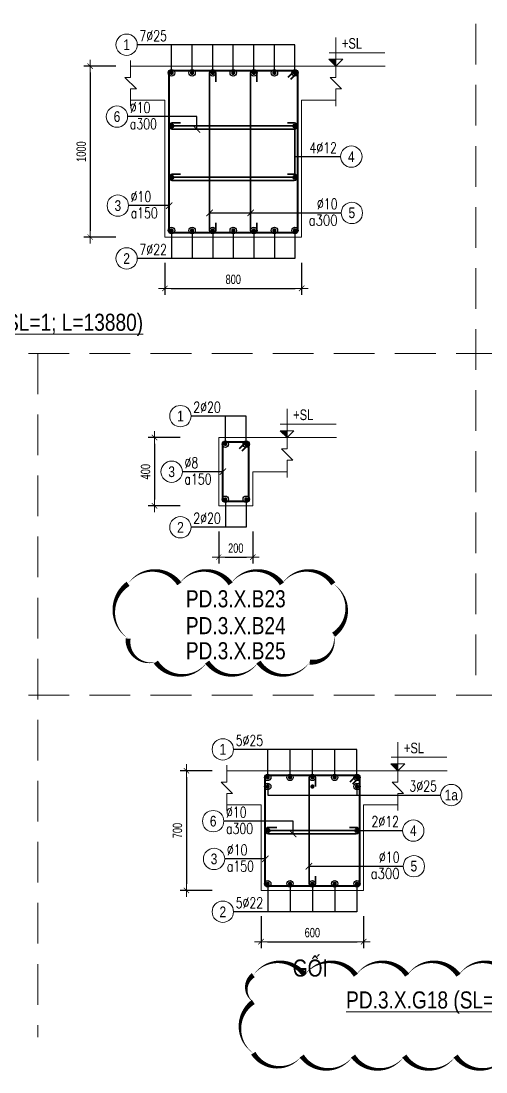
# Model space of a CAD drawing. Header units: millimetres. Extents: x 0 to 264070, y -218202 to 27271.
# Drawn here: x 235262 to 237981, y -201353 to -195204 of the extents above; entities that cross this region are included whole.
import ezdxf
from ezdxf.enums import TextEntityAlignment as Align

# ---------------------------------------------------------------- set-up
doc = ezdxf.new("R2010")
doc.units = ezdxf.units.MM
doc.header["$PDMODE"] = 3
doc.linetypes.add('HIDDEN2', pattern=[4.762499999999999, 3.175, -1.5875])
doc.layers.get('0').update_dxf_attribs({"lineweight": 20})
doc.layers.get('Defpoints').update_dxf_attribs({"color": 151, "lineweight": 9})
doc.layers.add('2020-08-14', color=6, linetype='Continuous', lineweight=20, plot=False)
doc.layers.add('2020-08-27', color=3, linetype='Continuous', lineweight=20, plot=False)
for name, color, linetype, lineweight in [('NDC_S_ANNO', 7, 'Continuous', 20), ('NDC_S_CONTINUOUS', 3, 'Continuous', 20), ('NDC_S_DIM', 1, 'Continuous', 15), ('NDC_S_HIDDEN', 8, 'HIDDEN2', 13), ('NDC_S_REBAR', 4, 'Continuous', 35), ('NDC_S_STIRRUP', 4, 'Continuous', 40), ('NDC_S_TEXT SYMBOL', 7, 'Continuous', 20), ('NDC_S_THIN LINE', 8, 'Continuous', 9), ('NDC_S_VN TEXT', 7, 'Continuous', 20)]:
    doc.layers.add(name, color=color, linetype=linetype, lineweight=lineweight)
doc.styles.add('ARIAL', font='arial.ttf', dxfattribs={"width": 0.8})
doc.styles.add('NDC_ANNO', font='', dxfattribs={"width": 0.8})
doc.styles.add('NDC_DIM', font='', dxfattribs={"width": 0.75})
doc.styles.add('NDC_EN TXT', font='romans.shx', dxfattribs={"width": 0.8})
doc.styles.get('NDC_ANNO').set_extended_font_data('Dotum')
doc.styles.get('NDC_DIM').set_extended_font_data('Dotum')
doc.dimstyles.new('NDC_dim_25', dxfattribs={"dimscale": 25, "dimtxt": 2.2, "dimasz": 1.5, "dimexe": 1.5, "dimexo": 2.5, "dimgap": 1, "dimtad": 1, "dimdec": 0, "dimzin": 0, "dimdsep": 46, "dimtxsty": 'NDC_DIM', "dimblk": 'DIMMARK', "dimcen": 0.09, "dimdle": 1.2, "dimclrd": 1, "dimclre": 1, "dimclrt": 3, "dimadec": 0, "dimazin": 0, "dimtfac": 1, "dimtdec": 0, "dimtix": 1, "dimtofl": 0, "dimtmove": 0, "dimatfit": 3, "dimfxl": 6, "dimfxlon": 1, "dimtolj": 1, "dimtzin": 0, "dimarcsym": 0})

# ---------------------------------------------------------------- blocks, each defined once
blk = doc.blocks.new('kata_block_TD')
at = {"color": 6, "linetype": 'ByBlock', "lineweight": -2, "style": 'ARIAL', "width": 0.8}
blk.add_attdef('SECTDET2', text='', height=5, dxfattribs=at).set_placement((0, 7.970649532882817), align=Align.CENTER)
at = {"color": 0, "linetype": 'ByBlock', "lineweight": -2, "style": 'ARIAL', "width": 0.8}
blk.add_attdef('SECTDET1', text='', height=5, dxfattribs=at).set_placement((0, 1.470649532882817), align=Align.CENTER)
at = {"color": 3, "lineweight": 25, "style": 'ARIAL', "width": 0.8}
blk.add_attdef('SSCALE', text='', height=2.5, dxfattribs=at).set_placement((0, -3.998868953555331), align=Align.CENTER)
blk = doc.blocks.new('DIMMARK')
at = {"layer": 'NDC_S_DIM', "color": 1}
blk.add_line((-1.5, 0), (1, 0), dxfattribs=at)
at = {"layer": 'NDC_S_DIM', "color": 2, "const_width": 0.1}
blk.add_lwpolyline([(-0.4242640687119285, -0.4242640687119285), (0.4242640687119285, 0.4242640687119285)], dxfattribs=at)
blk = doc.blocks.new('kata_block_THEP')
at = {"layer": 'NDC_S_REBAR', "color": 0}
for p, q in [((-0.5, 0), (0.5, 0)), ((-0.3535533905960619, 0.353553390592424), (0.3535533905960619, -0.353553390592424)), ((0.3535533905960619, 0.353553390592424), (-0.3535533905960619, -0.353553390592424)), ((0, 0.5), (0, -0.5))]:
    blk.add_line(p, q, dxfattribs=at)
at = {"layer": 'NDC_S_REBAR', "color": 0, "const_width": 0.08333333333333334}
blk.add_lwpolyline([(-0.5, -1.818989403545856e-12, 1), (0.5000000000145519, -1.818989403545856e-12, 1), (-0.5, -1.818989403545856e-12, 1)], format="xyb", dxfattribs=at)
blk = doc.blocks.new('*D635')
at = {"layer": 'Defpoints', "color": 0, "transparency": 16777216}
for p in [(236173.0896808812, -195468.3574197149), (235667.0896808812, -196468.3574197149), (236173.0896808812, -196468.3574197149)]:
    blk.add_point(p, dxfattribs=at)
at = {"layer": 'NDC_S_DIM', "color": 1, "lineweight": -2, "transparency": 16777216}
for p, q in [((235817.0896808812, -195468.3574197149), (235629.5896808812, -195468.3574197149)), ((235667.0896808812, -195505.8574197149), (235667.0896808812, -196430.8574197149)), ((235817.0896808812, -196468.3574197149), (235629.5896808812, -196468.3574197149))]:
    blk.add_line(p, q, dxfattribs=at)
at = {"layer": 'NDC_S_DIM', "color": 1, "lineweight": -2, "transparency": 16777216, "xscale": 37.5, "yscale": 37.5, "zscale": 37.5}
for p, rotation in [((235667.0896808812, -195468.3574197149), 90), ((235667.0896808812, -196468.3574197149), 270)]:
    blk.add_blockref('DIMMARK', p, dxfattribs=dict(at, rotation=rotation))
at = {"layer": 'NDC_S_DIM', "color": 3, "transparency": 16777216, "insert": (235614.5896808813, -195968.3574197148), "char_height": 55.00000000000001, "attachment_point": 5, "rotation": 90, "style": 'NDC_DIM'}
blk.add_mtext('\\A1;1000', dxfattribs=at)
blk = doc.blocks.new('*D636')
at = {"layer": 'Defpoints', "color": 0, "transparency": 16777216}
for p in [(236103.4165563369, -196468.3574197149), (236903.4165563369, -196468.3574197149), (236903.4165563369, -196768.3574197149)]:
    blk.add_point(p, dxfattribs=at)
at = {"layer": 'NDC_S_DIM', "color": 1, "lineweight": -2, "transparency": 16777216}
for p, q in [((236103.4165563369, -196618.3574197149), (236103.4165563369, -196805.8574197149)), ((236903.4165563369, -196618.3574197149), (236903.4165563369, -196805.8574197149)), ((236140.9165563369, -196768.3574197149), (236865.9165563369, -196768.3574197149))]:
    blk.add_line(p, q, dxfattribs=at)
at = {"layer": 'NDC_S_DIM', "color": 1, "lineweight": -2, "transparency": 16777216, "xscale": 37.5, "yscale": 37.5, "zscale": 37.5, "rotation": 180}
blk.add_blockref('DIMMARK', (236103.4165563369, -196768.3574197149), dxfattribs=at)
at = {"layer": 'NDC_S_DIM', "color": 1, "lineweight": -2, "transparency": 16777216, "xscale": 37.5, "yscale": 37.5, "zscale": 37.5}
blk.add_blockref('DIMMARK', (236903.4165563369, -196768.3574197149), dxfattribs=at)
at = {"layer": 'NDC_S_DIM', "color": 3, "transparency": 16777216, "insert": (236503.4165563369, -196715.8574197149), "char_height": 55.00000000000001, "attachment_point": 5, "style": 'NDC_DIM'}
blk.add_mtext('\\A1;800', dxfattribs=at)
blk = doc.blocks.new('kata_block_CT')
at = {"layer": 'NDC_S_ANNO'}
blk.add_hatch(color=3, dxfattribs=at).paths.add_polyline_path([(0, 1.596954857557648), (-1.612010908633238, 1.596954857557648), (0, 0)])
at = {"layer": 'NDC_S_ANNO', "ltscale": 50}
h = blk.add_hatch(dxfattribs=at)
h.set_pattern_fill('ANSI31', color=256, scale=1.406250541793835, style=0)
h.set_pattern_definition([(45.00000000000001, (0, 5.456968210637569e-12), (-3.157122508925224, 3.157122508925225), [])])
h.paths.add_polyline_path([(0, 1.596954857557648), (0, 0), (1.612010908924276, 1.596954857557648)])
for p, q in [((-1.592704896858777, 3.140833880479477), (11.46947077315417, 3.140833880479477)), ((11.56125648126181, 5.456968210637569e-12), (-1.63869572513795, 5.456968210637569e-12))]:
    blk.add_line(p, q, dxfattribs=at)
for points in [[(0, 6.69495074864426), (0, 0)], [(0, 0), (-1.612010908924276, 1.596954857557648), (0, 1.596954857557648)], [(0, 0), (1.612010908924276, 1.596954857557648), (0, 1.596954857557648)]]:
    blk.add_lwpolyline(points, dxfattribs=at)
at = {"layer": 'NDC_S_ANNO', "color": 8, "ltscale": 50}
blk.add_lwpolyline([(0, 0), (-1.612010908633238, 1.596954857557648), (0, 1.596954857557648)], dxfattribs=at)
at = {"layer": 'NDC_S_TEXT SYMBOL', "color": 3, "style": 'NDC_ANNO', "width": 0.8}
blk.add_attdef('CT', (1.409564409346785, 4.068271311703938), '', height=2.5, dxfattribs=at)
blk = doc.blocks.new('*U241')
blk.add_circle((-2.5, 0), 2.5)
at = {"layer": 'NDC_S_VN TEXT', "color": 3, "style": 'NDC_EN TXT', "width": 0.75}
for tag, p in [('DK1', (0.5, 0.8455043070534884)), ('KC1', (0.5, -2.972544307831413))]:
    blk.add_attdef(tag, p, '', height=2.5, dxfattribs=at)
at = {"layer": 'NDC_S_VN TEXT', "color": 7, "style": 'ARIAL', "width": 0.8}
blk.add_attdef('SH2', text='', height=2.5, dxfattribs=at).set_placement((-2.5, 0), align=Align.MIDDLE)
blk = doc.blocks.new('*U321')
blk.add_circle((2.5, 0), 2.5)
at = {"layer": 'NDC_S_VN TEXT', "color": 3, "style": 'NDC_EN TXT'}
for tag, width, p in [('DK2', 0.75, (-0.85, 0.8455043070534884)), ('KC2', 0.8, (-0.85, -2.972544307831413))]:
    blk.add_attdef(tag, text='', height=2.5, dxfattribs=dict(at, width=width)).set_placement(p, align=Align.RIGHT)
at = {"layer": 'NDC_S_VN TEXT', "color": 7, "style": 'ARIAL', "width": 0.8}
blk.add_attdef('SH3', text='', height=2.5, dxfattribs=at).set_placement((2.5, 0), align=Align.MIDDLE)
blk = doc.blocks.new('*U239')
blk.add_circle((2.5, 0), 2.5)
at = {"layer": 'NDC_S_VN TEXT', "color": 3, "style": 'NDC_EN TXT', "width": 0.75}
blk.add_attdef('DK2', text='', height=2.5, dxfattribs=at).set_placement((-0.85, 0.8455043070534884), align=Align.RIGHT)
at = {"layer": 'NDC_S_VN TEXT', "color": 7, "style": 'ARIAL', "width": 0.8}
blk.add_attdef('SH3', text='', height=2.5, dxfattribs=at).set_placement((2.5, 0), align=Align.MIDDLE)
blk = doc.blocks.new('*U240')
blk.add_circle((-2.5, 0), 2.5)
at = {"layer": 'NDC_S_VN TEXT', "color": 3, "style": 'NDC_EN TXT', "width": 0.75}
blk.add_attdef('DK1', (0.5, 0.8455043070534884), '', height=2.5, dxfattribs=at)
at = {"layer": 'NDC_S_VN TEXT', "color": 7, "style": 'ARIAL', "width": 0.8}
blk.add_attdef('SH2', text='', height=2.5, dxfattribs=at).set_placement((-2.5, 0), align=Align.MIDDLE)
blk = doc.blocks.new('*D661')
at = {"layer": 'Defpoints', "color": 0, "transparency": 16777216}
for p in [(236665.9423476514, -200290.2311353974), (237265.9423476514, -200290.2311353974), (237265.9423476514, -200590.2311353974)]:
    blk.add_point(p, dxfattribs=at)
at = {"layer": 'NDC_S_DIM', "color": 1, "lineweight": -2, "transparency": 16777216}
for p, q in [((236665.9423476514, -200440.2311353974), (236665.9423476514, -200627.7311353974)), ((237265.9423476514, -200440.2311353974), (237265.9423476514, -200627.7311353974)), ((236703.4423476514, -200590.2311353974), (237228.4423476514, -200590.2311353974))]:
    blk.add_line(p, q, dxfattribs=at)
at = {"layer": 'NDC_S_DIM', "color": 1, "lineweight": -2, "transparency": 16777216, "xscale": 37.5, "yscale": 37.5, "zscale": 37.5, "rotation": 180}
blk.add_blockref('DIMMARK', (236665.9423476514, -200590.2311353974), dxfattribs=at)
at = {"layer": 'NDC_S_DIM', "color": 1, "lineweight": -2, "transparency": 16777216, "xscale": 37.5, "yscale": 37.5, "zscale": 37.5}
blk.add_blockref('DIMMARK', (237265.9423476514, -200590.2311353974), dxfattribs=at)
at = {"layer": 'NDC_S_DIM', "color": 3, "transparency": 16777216, "insert": (236965.9423476514, -200537.7311353974), "char_height": 55.00000000000001, "attachment_point": 5, "style": 'NDC_DIM'}
blk.add_mtext('\\A1;600', dxfattribs=at)
blk = doc.blocks.new('*D662')
at = {"layer": 'Defpoints', "color": 0, "transparency": 16777216}
for p in [(236735.6154721957, -199590.2311353974), (236229.6154721957, -200290.2311353974), (236735.6154721957, -200290.2311353974)]:
    blk.add_point(p, dxfattribs=at)
at = {"layer": 'NDC_S_DIM', "color": 1, "lineweight": -2, "transparency": 16777216}
for p, q in [((236379.6154721957, -199590.2311353974), (236192.1154721957, -199590.2311353974)), ((236229.6154721957, -199627.7311353974), (236229.6154721957, -200252.7311353974)), ((236379.6154721957, -200290.2311353974), (236192.1154721957, -200290.2311353974))]:
    blk.add_line(p, q, dxfattribs=at)
at = {"layer": 'NDC_S_DIM', "color": 1, "lineweight": -2, "transparency": 16777216, "xscale": 37.5, "yscale": 37.5, "zscale": 37.5}
for p, rotation in [((236229.6154721957, -199590.2311353974), 90), ((236229.6154721957, -200290.2311353974), 270)]:
    blk.add_blockref('DIMMARK', p, dxfattribs=dict(at, rotation=rotation))
at = {"layer": 'NDC_S_DIM', "color": 3, "transparency": 16777216, "insert": (236177.1154721958, -199940.2311353973), "char_height": 55.00000000000001, "attachment_point": 5, "rotation": 90, "style": 'NDC_DIM'}
blk.add_mtext('\\A1;700', dxfattribs=at)
blk = doc.blocks.new('*D968')
at = {"layer": 'Defpoints', "color": 0, "transparency": 16777216}
for p in [(236418.1418641191, -198040.8754247674), (236618.1418641191, -198040.8754247674), (236618.1418641191, -198340.8754247674)]:
    blk.add_point(p, dxfattribs=at)
at = {"layer": 'NDC_S_DIM', "color": 1, "lineweight": -2, "transparency": 16777216}
for p, q in [((236418.1418641191, -198190.8754247674), (236418.1418641191, -198378.3754247674)), ((236618.1418641191, -198190.8754247674), (236618.1418641191, -198378.3754247674)), ((236455.6418641191, -198340.8754247674), (236580.6418641191, -198340.8754247674))]:
    blk.add_line(p, q, dxfattribs=at)
at = {"layer": 'NDC_S_DIM', "color": 1, "lineweight": -2, "transparency": 16777216, "xscale": 37.5, "yscale": 37.5, "zscale": 37.5, "rotation": 180}
blk.add_blockref('DIMMARK', (236418.1418641191, -198340.8754247674), dxfattribs=at)
at = {"layer": 'NDC_S_DIM', "color": 1, "lineweight": -2, "transparency": 16777216, "xscale": 37.5, "yscale": 37.5, "zscale": 37.5}
blk.add_blockref('DIMMARK', (236618.1418641191, -198340.8754247674), dxfattribs=at)
at = {"layer": 'NDC_S_DIM', "color": 3, "transparency": 16777216, "insert": (236518.1418641191, -198288.3754247674), "char_height": 55.00000000000001, "attachment_point": 5, "style": 'NDC_DIM'}
blk.add_mtext('\\A1;200', dxfattribs=at)
blk = doc.blocks.new('*D969')
at = {"layer": 'Defpoints', "color": 0, "transparency": 16777216}
for p in [(236418.1418641191, -197640.8754247674), (236043.1418641191, -198040.8754247674), (236418.1418641191, -198040.8754247674)]:
    blk.add_point(p, dxfattribs=at)
at = {"layer": 'NDC_S_DIM', "color": 1, "lineweight": -2, "transparency": 16777216}
for p, q in [((236193.1418641191, -197640.8754247674), (236005.6418641191, -197640.8754247674)), ((236043.1418641191, -197678.3754247674), (236043.1418641191, -198003.3754247674)), ((236193.1418641191, -198040.8754247674), (236005.6418641191, -198040.8754247674))]:
    blk.add_line(p, q, dxfattribs=at)
at = {"layer": 'NDC_S_DIM', "color": 1, "lineweight": -2, "transparency": 16777216, "xscale": 37.5, "yscale": 37.5, "zscale": 37.5}
for p, rotation in [((236043.1418641191, -197640.8754247674), 90), ((236043.1418641191, -198040.8754247674), 270)]:
    blk.add_blockref('DIMMARK', p, dxfattribs=dict(at, rotation=rotation))
at = {"layer": 'NDC_S_DIM', "color": 3, "transparency": 16777216, "insert": (235990.6418641192, -197840.8754247673), "char_height": 55.00000000000001, "attachment_point": 5, "rotation": 90, "style": 'NDC_DIM'}
blk.add_mtext('\\A1;400', dxfattribs=at)

msp = doc.modelspace()

# ---------------------------------------------------------------- linework, layer by layer
at = {"layer": '2020-08-14'}
msp.add_lwpolyline([(235888.2350944271, -198496.648824708, 0, 30, -0.52056705), (236188.2350944271, -198496.648824708, 0, 30, -0.52056705), (236488.2350944271, -198496.648824708, 0, 30, -0.52056705), (236788.2350944271, -198496.648824708, 0, 30, -0.52056705), (237088.2350944271, -198496.648824708, 0, 30, -0.52056705), (237090.4810015811, -198794.4029175541, 0, 30, -0.52056705), (236950.6502658336, -198954.5721818066, 0, 30, -0.52056705), (236650.6502658336, -198954.5721818066, 0, 30, -0.52056705), (236350.6502658336, -198954.5721818066, 0, 30, -0.52056705), (236050.6502658336, -198954.5721818066, 0, 30, -0.52056705), (235888.2350944271, -198816.9873532131, 0, 30, -0.52056705)], format="xyseb", close=True, dxfattribs=at)
at = {"layer": '2020-08-27'}
msp.add_lwpolyline([(236620.5625869436, -200786.4046485273, 0, 30, -0.52056705), (236920.5625869436, -200786.4046485273, 0, 30, -0.52056705), (237220.5625869436, -200786.4046485273, 0, 30, -0.52056705), (237520.5625869436, -200786.4046485273, 0, 30, -0.52056705), (237820.5625869436, -200786.4046485273, 0, 30, -0.52056705), (238120.5625869436, -200786.4046485273, 0, 30, -0.52056705), (238420.5625869436, -200786.4046485273, 0, 30, -0.52056705), (238720.5625869436, -200786.4046485273, 0, 30, -0.52056705), (239020.5625869436, -200786.4046485273, 0, 30, -0.52056705), (239075.6698845988, -201031.2973508721, 0, 30, -0.52056705), (239003.8167346275, -201259.4442009008, 0, 30, -0.52056705), (238703.8167346275, -201259.4442009008, 0, 30, -0.52056705), (238403.8167346275, -201259.4442009008, 0, 30, -0.52056705), (238103.8167346275, -201259.4442009008, 0, 30, -0.52056705), (237803.8167346275, -201259.4442009008, 0, 30, -0.52056705), (237503.8167346275, -201259.4442009008, 0, 30, -0.52056705), (237203.8167346275, -201259.4442009008, 0, 30, -0.52056705), (236903.8167346275, -201259.4442009008, 0, 30, -0.52056705), (236620.5625869436, -201242.6983485847, 0, 30, -0.52056705), (236620.5625869436, -200942.6983485847, 0, 30, -0.52056705)], format="xyseb", close=True, dxfattribs=at)
at = {"layer": 'NDC_S_CONTINUOUS'}
for points in [[(235903.4165563369, -195468.3574197149), (236103.4165563369, -195468.3574197149), (236103.4165563369, -195468.3574197149), (236903.4165563369, -195468.3574197149), (236903.4165563369, -195468.3574197149), (237103.4165563369, -195468.3574197149)], [(235903.4165563369, -195668.3574197149), (236103.4165563369, -195668.3574197149), (236103.4165563369, -196468.3574197149), (236903.4165563369, -196468.3574197149), (236903.4165563369, -195668.3574197149), (237103.4165563369, -195668.3574197149)], [(236418.1418641191, -198040.8754247674), (236418.1418641191, -198040.8754247674), (236418.1418641191, -197640.8754247674), (236618.1418641191, -197640.8754247674), (236618.1418641191, -197640.8754247674), (236818.1418641191, -197640.8754247674)], [(236418.1418641191, -198040.8754247674), (236418.1418641191, -198040.8754247674), (236418.1418641191, -198040.8754247674), (236618.1418641191, -198040.8754247674), (236618.1418641191, -197840.8754247674), (236818.1418641191, -197840.8754247674)], [(236465.9423476514, -199590.2311353974), (236665.9423476514, -199590.2311353974), (236665.9423476514, -199590.2311353974), (237265.9423476514, -199590.2311353974), (237265.9423476514, -199590.2311353974), (237465.9423476514, -199590.2311353974)], [(236465.9423476514, -199790.2311353974), (236665.9423476514, -199790.2311353974), (236665.9423476514, -200290.2311353974), (237265.9423476514, -200290.2311353974), (237265.9423476514, -199790.2311353974), (237465.9423476514, -199790.2311353974)]]:
    msp.add_lwpolyline(points, dxfattribs=at)
at = {"layer": 'NDC_S_DIM'}
for centre in [(236704.9423476514, -199682.7311353974), (237226.9423476514, -199682.7311353974)]:
    msp.add_circle(centre, 18.82654195789014, dxfattribs=at)
at = {"layer": 'NDC_S_HIDDEN', "ltscale": 75}
for p, q in [((237921.9401738237, -189149.0592886446), (237921.9401738237, -199149.0592886332)), ((243044.9620485608, -197149.0592886354), (225114.3854869809, -197149.0592886354)), ((235360.4292364552, -197149.0592886355), (235360.4292364551, -201149.0592886307)), ((243044.9620485608, -199149.0592886331), (225114.3854869809, -199149.0592886331))]:
    msp.add_line(p, q, dxfattribs=at)
at = {"layer": 'NDC_S_REBAR'}
for points in [[(236401.3822194771, -195560.7021096482), (236401.3822194771, -195511.7889398383, 0.9999999999999999), (236364.518219477, -195511.7889398383), (236364.518219477, -196424.9254197148, 0.9999999999999999), (236401.3822194771, -196424.9254197148), (236401.3822194771, -196385.668528706, -0.414213562)], [(236642.0488861438, -195560.7021096482), (236642.0488861438, -195511.7889398383, 0.9999999999999999), (236605.1848861438, -195511.7889398383), (236605.1848861438, -196424.9254197148, 0.9999999999999999), (236642.0488861438, -196424.9254197148), (236642.0488861438, -196385.668528706, -0.414213562)], [(236195.7617261468, -195799.9254197149), (236146.8485563369, -195799.9254197149, 0.9999999999999999), (236146.8485563369, -195836.7894197149), (236859.9845563369, -195836.7894197149, 0.9999999999999999), (236859.9845563369, -195799.9254197149), (236820.7276653281, -195799.9254197149, -0.414213562)], [(236195.7617261468, -196099.9254197149), (236146.8485563369, -196099.9254197149, 0.9999999999999999), (236146.8485563369, -196136.7894197149), (236859.9845563369, -196136.7894197149, 0.9999999999999999), (236859.9845563369, -196099.9254197149), (236820.7276653281, -196099.9254197149, -0.414213562)], [(236984.3123897455, -199682.5758253307), (236984.3123897455, -199633.6626555208, 0.9999999999999999), (236947.4483897455, -199633.6626555208), (236947.4483897455, -200246.7991353973, 0.9999999999999999), (236984.3123897455, -200246.7991353973), (236984.3123897455, -200207.5422443885, -0.414213562)], [(236758.2875174613, -199921.7991353974), (236709.3743476514, -199921.7991353974, 0.9999999999999999), (236709.3743476514, -199958.6631353974), (237222.5103476514, -199958.6631353974, 0.9999999999999999), (237222.5103476514, -199921.7991353974), (237183.2534566426, -199921.7991353974, -0.414213562)]]:
    msp.add_lwpolyline(points, format="xyb", dxfattribs=at)
at = {"layer": 'NDC_S_STIRRUP'}
for points in [[(236824.4165563369, -195533.3574197149), (236864.4165563369, -195493.3574197149, -0.414213562), (236878.4165563369, -195507.3574197149), (236878.4165563369, -196429.3574197149, -0.414213562), (236864.4165563369, -196443.3574197149), (236142.4165563369, -196443.3574197149, -0.414213562), (236128.4165563369, -196429.3574197149), (236128.4165563369, -195507.3574197149, -0.414213562), (236142.4165563369, -195493.3574197149), (236864.4165563369, -195493.3574197149, -0.414213562), (236878.4165563369, -195507.3574197149), (236838.4165563369, -195547.3574197149)], [(236539.1418641191, -197705.8754247674), (236579.1418641191, -197665.8754247674, -0.414213562), (236593.1418641191, -197679.8754247674), (236593.1418641191, -198001.8754247674, -0.414213562), (236579.1418641191, -198015.8754247674), (236457.1418641191, -198015.8754247674, -0.414213562), (236443.1418641191, -198001.8754247674), (236443.1418641191, -197679.8754247674, -0.414213562), (236457.1418641191, -197665.8754247674), (236579.1418641191, -197665.8754247674, -0.414213562), (236593.1418641191, -197679.8754247674), (236553.1418641191, -197719.8754247674)], [(237186.9423476514, -199655.2311353974), (237226.9423476514, -199615.2311353974, -0.414213562), (237240.9423476514, -199629.2311353974), (237240.9423476514, -200251.2311353974, -0.414213562), (237226.9423476514, -200265.2311353974), (236704.9423476514, -200265.2311353974, -0.414213562), (236690.9423476514, -200251.2311353974), (236690.9423476514, -199629.2311353974, -0.414213562), (236704.9423476514, -199615.2311353974), (237226.9423476514, -199615.2311353974, -0.414213562), (237240.9423476514, -199629.2311353974), (237200.9423476514, -199669.2311353974)]]:
    msp.add_lwpolyline(points, format="xyb", dxfattribs=at)
at = {"layer": 'NDC_S_THIN LINE'}
for points in [[(235903.4165563369, -195701.6907530482), (235903.4165563369, -195601.6907530482), (235936.7498896703, -195601.6907530482), (235870.0832230036, -195535.0240863815), (235903.4165563369, -195535.0240863815), (235903.4165563369, -195435.0240863815)], [(237103.4165563369, -195701.6907530482), (237103.4165563369, -195601.6907530482), (237136.7498896703, -195601.6907530482), (237070.0832230036, -195535.0240863815), (237103.4165563369, -195535.0240863815), (237103.4165563369, -195435.0240863815)], [(236818.1418641191, -197874.2087581008), (236818.1418641191, -197774.2087581008), (236851.4751974525, -197774.2087581008), (236784.8085307858, -197707.5420914341), (236818.1418641191, -197707.5420914341), (236818.1418641191, -197607.5420914341)], [(236465.9423476514, -199823.5644687307), (236465.9423476514, -199723.5644687307), (236499.2756809847, -199723.5644687307), (236432.6090143181, -199656.897802064), (236465.9423476514, -199656.897802064), (236465.9423476514, -199556.897802064)], [(237465.9423476514, -199823.5644687307), (237465.9423476514, -199723.5644687307), (237499.2756809847, -199723.5644687307), (237432.6090143181, -199656.897802064), (237465.9423476514, -199656.897802064), (237465.9423476514, -199556.897802064)]]:
    msp.add_lwpolyline(points, dxfattribs=at)

# ---------------------------------------------------------------- block references
at = {"layer": 'NDC_S_REBAR'}
for p, xscale, yscale, zscale in [((236142.4165563369, -195507.3574197149), 22, 22, 22), ((236262.7498896704, -195507.3574197149), 22, 22, 22), ((236383.0832230037, -195507.3574197149), 22, 22, 22), ((236503.416556337, -195507.3574197149), 22, 22, 22), ((236623.7498896703, -195507.3574197149), 22, 22, 22), ((236744.0832230036, -195507.3574197149), 22, 22, 22), ((236864.4165563369, -195507.3574197149), 22, 22, 22), ((236142.4165563369, -195818.3574197149), 22, 22, 22), ((236864.4165563369, -195818.3574197149), 22, 22, 22), ((236142.4165563369, -196118.3574197149), 22, 22, 22), ((236864.4165563369, -196118.3574197149), 22, 22, 22), ((236142.4165563369, -196429.3574197149), 22, 22, 22), ((236262.7498896704, -196429.3574197149), 22, 22, 22), ((236383.0832230037, -196429.3574197149), 22, 22, 22), ((236503.416556337, -196429.3574197149), 22, 22, 22), ((236623.7498896703, -196429.3574197149), 22, 22, 22), ((236744.0832230036, -196429.3574197149), 22, 22, 22), ((236864.4165563369, -196429.3574197149), 22, 22, 22), ((236457.1418641191, -197679.8754247674), 20, 20, 20), ((236579.1418641191, -197679.8754247674), 20, 20, 20), ((236457.1418641191, -198001.8754247674), 20, 20, 20), ((236579.1418641191, -198001.8754247674), 20, 20, 20), ((236835.4423476514, -199629.2311353974), 22, 22, 22), ((236965.9423476514, -199629.2311353974), 22, 22, 22), ((237096.4423476514, -199629.2311353974), 22, 22, 22), ((237226.9423476514, -199629.2311353974), 22, 22, 22), ((236965.9423476514, -199682.7311353974), 22, 22, 22), ((237226.9423476514, -199682.7311353974), 22, 22, 22), ((237226.9423476514, -199940.2311353974), 22, 22, 22), ((236835.4423476514, -200251.2311353974), 22, 22, 22), ((236965.9423476514, -200251.2311353974), 22, 22, 22), ((237096.4423476514, -200251.2311353974), 22, 22, 22), ((237226.9423476514, -200251.2311353974), 22, 22, 22)]:
    msp.add_blockref('kata_block_THEP', p, dxfattribs=dict(at, xscale=xscale, yscale=yscale, zscale=zscale))
at = {"layer": 'NDC_S_REBAR', "color": 3, "xscale": 22, "yscale": 22, "zscale": 22}
for p in [(236704.9423476514, -199629.2311353974), (236704.9423476514, -199682.7311353974), (236704.9423476514, -199940.2311353974), (236704.9423476514, -200251.2311353974)]:
    msp.add_blockref('kata_block_THEP', p, dxfattribs=at)
at = {"layer": 'NDC_S_THIN LINE', "xscale": 25, "yscale": 25, "zscale": 25}
for name, p, values in [('*U240', (235942.4165563369, -195343.3574197149), {'SH2': '1', 'DK1': '7%%c25'}), ('*U241', (235885.9165563369, -195763.3574197149), {'SH2': '6', 'DK1': '%%c10', 'KC1': 'a300'}), ('*U239', (237131.3068001345, -195997.7649158303), {'SH3': '4', 'DK2': '4%%c12'}), ('*U241', (235890.9165563369, -196284.1780903244), {'SH2': '3', 'DK1': '%%c10', 'KC1': 'a150'}), ('*U321', (237134.4727552012, -196326.8245478942), {'SH3': '5', 'DK2': '%%c10', 'KC2': 'a300'}), ('*U240', (235942.4165563369, -196593.3574197149), {'SH2': '2', 'DK1': '7%%c22'}), ('*U240', (236257.1418641191, -197515.8754247674), {'SH2': '1', 'DK1': '2%%c20'}), ('*U241', (236205.6418641191, -197840.8754247674), {'SH2': '3', 'DK1': '%%c8', 'KC1': 'a150'}), ('*U240', (236257.1418641191, -198165.8754247674), {'SH2': '2', 'DK1': '2%%c20'}), ('*U240', (236504.9423476514, -199465.2311353974), {'SH2': '1', 'DK1': '5%%c25'}), ('*U239', (237715.9423476514, -199732.7311353974), {'SH3': '1a', 'DK2': '3%%c25'}), ('*U241', (236448.4423476514, -199885.2311353974), {'SH2': '6', 'DK1': '%%c10', 'KC1': 'a300'}), ('*U239', (237493.832591449, -199940.2311353974), {'SH3': '4', 'DK2': '2%%c12'}), ('*U241', (236453.4423476514, -200106.0518060069), {'SH2': '3', 'DK1': '%%c10', 'KC1': 'a150'}), ('*U321', (237496.9985465156, -200148.6982635767), {'SH3': '5', 'DK2': '%%c10', 'KC2': 'a300'}), ('*U240', (236504.9423476514, -200415.2311353974), {'SH2': '2', 'DK1': '5%%c22'})]:
    msp.add_blockref(name, p, dxfattribs=at).add_auto_attribs(values)
at = {"layer": 'NDC_S_VN TEXT', "xscale": 25, "yscale": 25, "zscale": 25}
for p in [(237103.4165563369, -195468.3574197149), (236818.1418641191, -197640.8754247674), (237465.9423476514, -199590.2311353974)]:
    msp.add_blockref('kata_block_CT', p, dxfattribs=at).add_auto_attribs({'CT': '+SL'})
at = {"layer": 'NDC_S_VN TEXT'}
ref = msp.add_blockref('kata_block_TD', (235274.1862828648, -197046.0815522755), dxfattribs=dict(at, xscale=20, yscale=20, zscale=20))
ref.add_attrib('SECTDET1', '%%uPD.3.Y.G3 (SL=1; L=13880)', dxfattribs={"layer": '0', "color": 0, "linetype": 'ByBlock', "lineweight": -2, "height": 100, "style": 'ARIAL', "width": 0.8}).set_placement((235274.1862828648, -197016.6685616178), align=Align.CENTER)
ref = msp.add_blockref('kata_block_TD', (236518.1418641191, -198663.6226083855), dxfattribs=dict(at, xscale=20, yscale=20, zscale=20))
ref.add_attrib('SECTDET1', 'PD.3.X.B23', dxfattribs={"layer": '0', "color": 0, "linetype": 'ByBlock', "lineweight": -2, "height": 100, "style": 'ARIAL', "width": 0.8}).set_placement((236518.1418641191, -198634.2096177278), align=Align.CENTER)
ref = msp.add_blockref('kata_block_TD', (236518.1418641191, -198820.7306798265), dxfattribs=dict(at, xscale=20, yscale=20, zscale=20))
ref.add_attrib('SECTDET1', 'PD.3.X.B24', dxfattribs={"layer": '0', "color": 0, "linetype": 'ByBlock', "lineweight": -2, "height": 100, "style": 'ARIAL', "width": 0.8}).set_placement((236518.1418641191, -198791.3176891689), align=Align.CENTER)
ref = msp.add_blockref('kata_block_TD', (236518.1418641191, -198967.6304632652), dxfattribs=dict(at, xscale=20, yscale=20, zscale=20))
ref.add_attrib('SECTDET1', 'PD.3.X.B25', dxfattribs={"layer": '0', "color": 0, "linetype": 'ByBlock', "lineweight": -2, "height": 100, "style": 'ARIAL', "width": 0.8}).set_placement((236518.1418641191, -198938.2174726075), align=Align.CENTER)
ref = msp.add_blockref('kata_block_TD', (236953.6775344844, -200823.8687908891), dxfattribs=dict(at, xscale=20, yscale=20, zscale=20))
ref.add_attrib('SECTDET1', 'GỐI', dxfattribs={"layer": '0', "color": 0, "linetype": 'ByBlock', "lineweight": -2, "height": 100, "style": 'ARIAL', "width": 0.8}).set_placement((236953.6775344844, -200794.4558002315), align=Align.CENTER)
ref = msp.add_blockref('kata_block_TD', (237896.2579585636, -201010.5683074801), dxfattribs=dict(at, xscale=20, yscale=20, zscale=20))
ref.add_attrib('SECTDET1', '%%uPD.3.X.G18 (SL=1; L=38480)', dxfattribs={"layer": '0', "color": 0, "linetype": 'ByBlock', "lineweight": -2, "height": 100, "style": 'ARIAL', "width": 0.8}).set_placement((237896.2579585636, -200981.1553168225), align=Align.CENTER)

# ---------------------------------------------------------------- dimensions: what is measured, and where the dimension line sits
at = {"layer": 'NDC_S_DIM'}
for base, p1, p2, picture, middle in [((235667.0896808812, -196468.3574197149), (236173.0896808812, -195468.3574197149), (236173.0896808812, -196468.3574197149), '*D635', (235614.5896808813, -195968.3574197148)), ((236043.1418641191, -198040.8754247674), (236418.1418641191, -197640.8754247674), (236418.1418641191, -198040.8754247674), '*D969', (235990.6418641192, -197840.8754247673)), ((236229.6154721957, -200290.2311353974), (236735.6154721957, -199590.2311353974), (236735.6154721957, -200290.2311353974), '*D662', (236177.1154721958, -199940.2311353973))]:
    dim = msp.add_linear_dim(base=base, p1=p1, p2=p2, angle=270, dimstyle='NDC_dim_25', dxfattribs=at)
    dim.commit()
    dim.dimension.update_dxf_attribs({"geometry": picture, "text_midpoint": middle})
for base, p1, p2, picture, middle in [((236903.4165563369, -196768.3574197149), (236103.4165563369, -196468.3574197149), (236903.4165563369, -196468.3574197149), '*D636', (236503.4165563369, -196715.8574197149)), ((236618.1418641191, -198340.8754247674), (236418.1418641191, -198040.8754247674), (236618.1418641191, -198040.8754247674), '*D968', (236518.1418641191, -198288.3754247674)), ((237265.9423476514, -200590.2311353974), (236665.9423476514, -200290.2311353974), (237265.9423476514, -200290.2311353974), '*D661', (236965.9423476514, -200537.7311353974))]:
    dim = msp.add_linear_dim(base=base, p1=p1, p2=p2, dimstyle='NDC_dim_25', dxfattribs=at)
    dim.commit()
    dim.dimension.update_dxf_attribs({"geometry": picture, "text_midpoint": middle})

# ---------------------------------------------------------------- leaders
at = {"layer": 'NDC_S_THIN LINE'}
for points, override in [([(236864.4165563369, -195507.3574197149), (236864.4165563369, -195343.3574197149), (235942.4165563369, -195343.3574197149)], {"dimldrblk": 'DotBlank'}), ([(236142.4165563369, -195507.3574197149), (236142.4165563369, -195343.3574197149), (235942.4165563369, -195343.3574197149)], {"dimldrblk": 'DotBlank'}), ([(236262.7498896704, -195507.3574197149), (236262.7498896704, -195343.3574197149), (236062.7498896704, -195343.3574197149)], {"dimldrblk": 'DotBlank'}), ([(236383.0832230037, -195507.3574197149), (236383.0832230037, -195343.3574197149), (236183.0832230037, -195343.3574197149)], {"dimldrblk": 'DotBlank'}), ([(236503.4165563371, -195507.3574197149), (236503.4165563371, -195343.3574197149), (236303.4165563371, -195343.3574197149)], {"dimldrblk": 'DotBlank'}), ([(236623.7498896705, -195507.3574197149), (236623.7498896705, -195343.3574197149), (236423.7498896705, -195343.3574197149)], {"dimldrblk": 'DotBlank'}), ([(236744.0832230038, -195507.3574197149), (236744.0832230038, -195343.3574197149), (236544.0832230038, -195343.3574197149)], {"dimldrblk": 'DotBlank'}), ([(236290.7498896703, -195838.3574197149), (236290.7498896703, -195763.3574197149), (235885.9165563369, -195763.3574197149)], {"dimldrblk": 'ArchTick'}), ([(236142.4165563369, -195818.3574197149), (236870.4165563369, -195818.3574197149)], {"dimasz": 1, "dimldrblk": 'DotBlank'}), ([(236864.4165563369, -195818.3574197149), (236142.4165563369, -195818.3574197149)], {"dimasz": 1, "dimldrblk": 'DotBlank'}), ([(236864.4165563369, -195818.3574197149), (236864.4165563369, -196118.3574197149)], {"dimldrblk": 'DotSmall'}), ([(236864.4165563369, -196118.3574197149), (236864.4165563369, -195818.3574197149)], {"dimldrblk": 'DotSmall'}), ([(236864.4165563369, -195997.7649158303), (237131.3068001345, -195997.7649158303)], {"dimldrblk": 'DotSmall'}), ([(236142.4165563369, -196118.3574197149), (236870.4165563369, -196118.3574197149)], {"dimasz": 1, "dimldrblk": 'DotBlank'}), ([(236864.4165563369, -196118.3574197149), (236142.4165563369, -196118.3574197149)], {"dimasz": 1, "dimldrblk": 'DotBlank'}), ([(236128.4165563369, -196284.1780903244), (235890.9165563369, -196284.1780903244)], {"dimldrblk": 'ArchTick'}), ([(236364.518219477, -196326.8245478942), (237134.4727552012, -196326.8245478942)], {"dimldrblk": 'ArchTick'}), ([(236605.184886144, -196326.8245478942), (237134.4727552012, -196326.8245478942)], {"dimldrblk": 'ArchTick'}), ([(236864.4165563369, -196429.3574197149), (236864.4165563369, -196593.3574197149), (235942.4165563369, -196593.3574197149)], {"dimldrblk": 'DotBlank'}), ([(236142.4165563369, -196429.3574197149), (236142.4165563369, -196593.3574197149), (235942.4165563369, -196593.3574197149)], {"dimldrblk": 'DotBlank'}), ([(236262.7498896704, -196429.3574197149), (236262.7498896704, -196593.3574197149), (236062.7498896704, -196593.3574197149)], {"dimldrblk": 'DotBlank'}), ([(236383.0832230037, -196429.3574197149), (236383.0832230037, -196593.3574197149), (236183.0832230037, -196593.3574197149)], {"dimldrblk": 'DotBlank'}), ([(236503.4165563371, -196429.3574197149), (236503.4165563371, -196593.3574197149), (236303.4165563371, -196593.3574197149)], {"dimldrblk": 'DotBlank'}), ([(236623.7498896705, -196429.3574197149), (236623.7498896705, -196593.3574197149), (236423.7498896705, -196593.3574197149)], {"dimldrblk": 'DotBlank'}), ([(236744.0832230038, -196429.3574197149), (236744.0832230038, -196593.3574197149), (236544.0832230038, -196593.3574197149)], {"dimldrblk": 'DotBlank'}), ([(236457.1418641191, -197679.8754247674), (236457.1418641191, -197515.8754247674), (236257.1418641191, -197515.8754247674)], {"dimldrblk": 'DotBlank'}), ([(236579.1418641191, -197679.8754247674), (236579.1418641191, -197515.8754247674), (236257.1418641191, -197515.8754247674)], {"dimldrblk": 'DotBlank'}), ([(236443.1418641191, -197840.8754247674), (236205.6418641191, -197840.8754247674)], {"dimldrblk": 'ArchTick'}), ([(236457.1418641191, -198001.8754247674), (236457.1418641191, -198165.8754247674), (236257.1418641191, -198165.8754247674)], {"dimldrblk": 'DotBlank'}), ([(236579.1418641191, -198001.8754247674), (236579.1418641191, -198165.8754247674), (236257.1418641191, -198165.8754247674)], {"dimldrblk": 'DotBlank'}), ([(236704.9423476514, -199629.2311353974), (236704.9423476514, -199465.2311353974), (236504.9423476514, -199465.2311353974)], {"dimldrblk": 'DotBlank'}), ([(236835.4423476514, -199629.2311353974), (236835.4423476514, -199465.2311353974), (236504.9423476514, -199465.2311353974)], {"dimldrblk": 'DotBlank'}), ([(236965.9423476514, -199629.2311353974), (236965.9423476514, -199465.2311353974), (236504.9423476514, -199465.2311353974)], {"dimldrblk": 'DotBlank'}), ([(237096.4423476514, -199629.2311353974), (237096.4423476514, -199465.2311353974), (236504.9423476514, -199465.2311353974)], {"dimldrblk": 'DotBlank'}), ([(237226.9423476514, -199629.2311353974), (237226.9423476514, -199465.2311353974), (236504.9423476514, -199465.2311353974)], {"dimldrblk": 'DotBlank'}), ([(236704.9423476514, -199682.7311353974), (236704.9423476514, -199732.7311353974), (237715.9423476514, -199732.7311353974)], {"dimldrblk": 'DotBlank'}), ([(237226.9423476514, -199682.7311353974), (237226.9423476514, -199732.7311353974), (237715.9423476514, -199732.7311353974)], {"dimldrblk": 'DotBlank'}), ([(236853.2756809847, -199960.2311353974), (236853.2756809847, -199885.2311353974), (236448.4423476514, -199885.2311353974)], {"dimldrblk": 'ArchTick'}), ([(236704.9423476514, -199940.2311353974), (237232.9423476514, -199940.2311353974)], {"dimasz": 1, "dimldrblk": 'DotBlank'}), ([(237226.9423476514, -199940.2311353974), (236704.9423476514, -199940.2311353974)], {"dimasz": 1, "dimldrblk": 'DotBlank'}), ([(237226.9423476514, -199940.2311353974), (237493.832591449, -199940.2311353974)], {"dimldrblk": 'DotSmall'}), ([(236690.9423476514, -200106.0518060069), (236453.4423476514, -200106.0518060069)], {"dimldrblk": 'ArchTick'}), ([(236945.9423476515, -200148.6982635767), (237496.9985465156, -200148.6982635767)], {"dimldrblk": 'ArchTick'}), ([(236704.9423476514, -200251.2311353974), (236704.9423476514, -200415.2311353974), (236504.9423476514, -200415.2311353974)], {"dimldrblk": 'DotBlank'}), ([(236835.4423476514, -200251.2311353974), (236835.4423476514, -200415.2311353974), (236504.9423476514, -200415.2311353974)], {"dimldrblk": 'DotBlank'}), ([(236965.9423476514, -200251.2311353974), (236965.9423476514, -200415.2311353974), (236504.9423476514, -200415.2311353974)], {"dimldrblk": 'DotBlank'}), ([(237096.4423476514, -200251.2311353974), (237096.4423476514, -200415.2311353974), (236504.9423476514, -200415.2311353974)], {"dimldrblk": 'DotBlank'}), ([(237226.9423476514, -200251.2311353974), (237226.9423476514, -200415.2311353974), (236504.9423476514, -200415.2311353974)], {"dimldrblk": 'DotBlank'})]:
    msp.add_leader(points, dimstyle='NDC_dim_25', override=override, dxfattribs=at)

doc.saveas('drawing.dxf')
